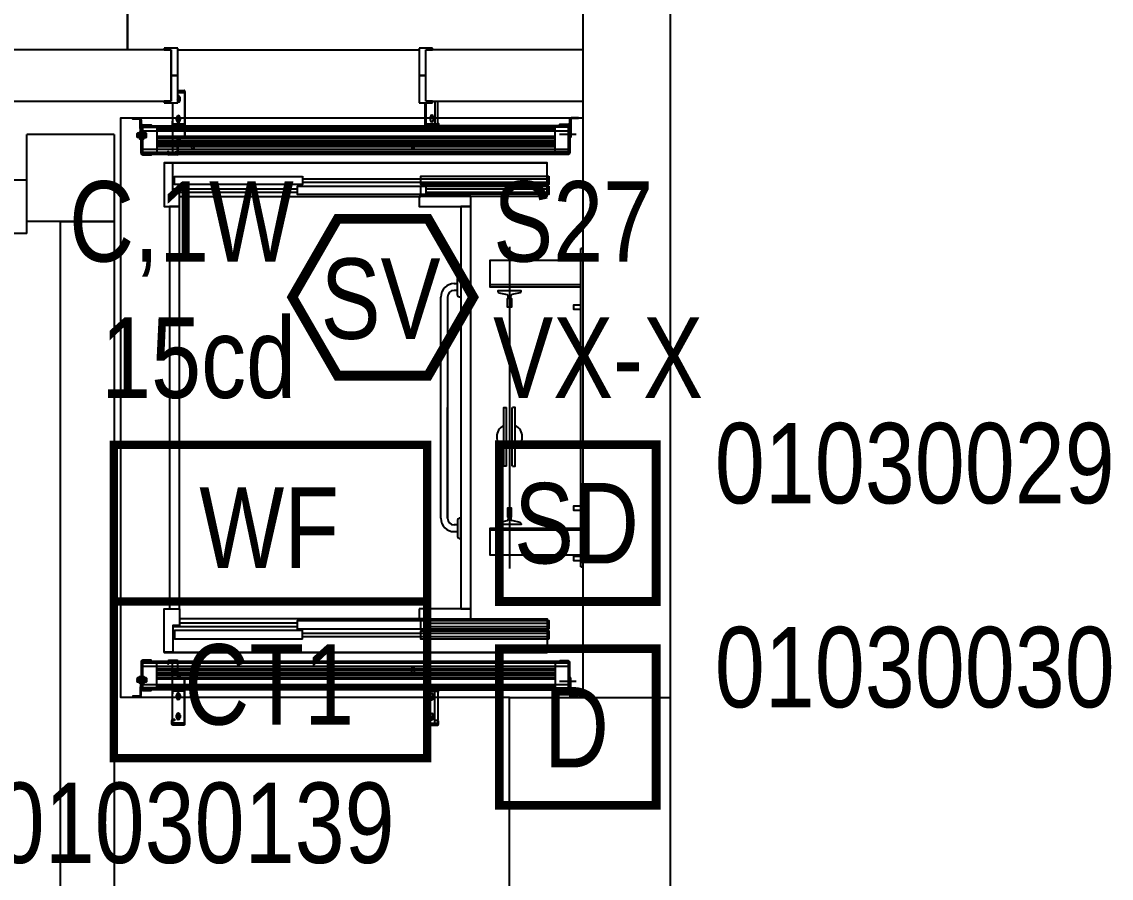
# Model space of a CAD drawing. Header units: inches. Extents: x 3516 to 15434, y -1454 to 5991.
# Drawn here: x 9151.4 to 9313.9, y -158.8 to -31 of the extents above; entities that cross this region are included whole.
import ezdxf
from ezdxf.enums import TextEntityAlignment as Align

# ---------------------------------------------------------------- set-up
doc = ezdxf.new("R2010")
doc.units = ezdxf.units.IN
doc.header["$LTSCALE"] = 0.25
doc.header["$MEASUREMENT"] = 0
for name, color, linetype in [('BACKGROUND', 8, 'Continuous'), ('HEAT DETECTOR', 1, 'Continuous'), ('MONITOR MODULE', 1, 'Continuous'), ('SMOKE DETECTOR', 1, 'Continuous'), ('SPEAKER STROBE', 1, 'Continuous'), ('WATERFLOW SWITCH', 1, 'Continuous')]:
    doc.layers.add(name, color=color, linetype=linetype)
doc.styles.add('Arial', font='arial.ttf', dxfattribs={"width": 0.8})

# ---------------------------------------------------------------- blocks, each defined once
blk = doc.blocks.new('SIGA-HRD')
at = {"layer": 'HEAT DETECTOR', "const_width": 1.3}
blk.add_lwpolyline([(-11.5, -11.68), (-11.5, 11.7), (11.89, 11.7), (11.89, -11.68)], close=True, dxfattribs=at)
at = {"layer": 'HEAT DETECTOR', "style": 'Arial', "width": 0.8}
blk.add_text('D', height=12, dxfattribs=at).set_placement((0, 0), align=Align.MIDDLE)
for tag, p in [('ADDRESS', (20.64, 8.96)), ('ZONE', (20.64, -8.58))]:
    blk.add_attdef(tag, text='', height=12, dxfattribs=at).set_placement(p, align=Align.MIDDLE_LEFT)
blk.add_attdef('SUBSCRIPT', text='', height=12, dxfattribs=at).set_placement((-16.56, -9.02), align=Align.MIDDLE_RIGHT)
blk = doc.blocks.new('WATERFLOW SWITCH')
at = {"layer": 'WATERFLOW SWITCH', "const_width": 1.25}
blk.add_lwpolyline([(-23.19, 12.37), (23.58, 12.37), (23.58, -11.01), (-23.19, -11.01)], close=True, dxfattribs=at)
at = {"layer": 'WATERFLOW SWITCH', "style": 'Arial', "width": 0.8}
blk.add_text('WF', height=12, dxfattribs=at).set_placement((0, 0), align=Align.MIDDLE)
for tag, p in [('ADDRESS', (28.76, 11.59)), ('ZONE', (29.08, -8.75))]:
    blk.add_attdef(tag, text='', height=12, dxfattribs=at).set_placement(p, align=Align.MIDDLE_LEFT)
blk = doc.blocks.new('GC-S7VM')
at = {"layer": 'SPEAKER STROBE', "const_width": 1.46}
blk.add_lwpolyline([(13.83, 0.21), (7.08, 11.9), (-6.42, 11.9), (-13.17, 0.21), (-6.42, -11.49), (7.08, -11.49)], close=True, dxfattribs=at)
at = {"layer": 'SPEAKER STROBE', "style": 'Arial', "width": 0.8}
blk.add_text('SV', height=12, dxfattribs=at).set_placement((0, 0), align=Align.MIDDLE)
for tag, p in [('Speaker_Circuit', (16.8, 11.52)), ('Visual_Circuit', (16.8, -8.82))]:
    blk.add_attdef(tag, text='', height=12, dxfattribs=at).set_placement(p, align=Align.MIDDLE_LEFT)
for tag, p in [('C', (-12.95, 11.52)), ('CANDELA', (-12.62, -8.82)), ('1/2W', (-12.62, -29.16))]:
    blk.add_attdef(tag, text='', height=12, dxfattribs=at).set_placement(p, align=Align.MIDDLE_RIGHT)
blk = doc.blocks.new('SIGA-PD')
at = {"layer": 'SMOKE DETECTOR', "const_width": 1.3}
blk.add_lwpolyline([(-11.5, -11.68), (-11.5, 11.7), (11.89, 11.7), (11.89, -11.68)], close=True, dxfattribs=at)
at = {"layer": 'SMOKE DETECTOR', "style": 'Arial', "width": 0.8}
blk.add_text('SD', height=12, dxfattribs=at).set_placement((0, 0), align=Align.MIDDLE)
for tag, p in [('ADDRESS', (20.64, 8.96)), ('ZONE', (20.64, -8.58))]:
    blk.add_attdef(tag, text='', height=12, dxfattribs=at).set_placement(p, align=Align.MIDDLE_LEFT)
blk.add_attdef('SUBSCRIPT', text='', height=12, dxfattribs=at).set_placement((-16.56, -9.02), align=Align.MIDDLE_RIGHT)
blk = doc.blocks.new('SIGA-CT1')
at = {"layer": 'MONITOR MODULE', "const_width": 1.25}
blk.add_lwpolyline([(-23.19, 12.37), (23.58, 12.37), (23.58, -11.01), (-23.19, -11.01)], close=True, dxfattribs=at)
at = {"layer": 'MONITOR MODULE', "style": 'Arial', "width": 0.8}
blk.add_text('CT1', height=12, dxfattribs=at).set_placement((0, 0), align=Align.MIDDLE)

msp = doc.modelspace()

# ---------------------------------------------------------------- linework, layer by layer
at = {"layer": 'BACKGROUND'}
for p, q in [((9235.17, -131.8), (9235.17, 104.2)), ((9248.17, -584.37), (9248.17, 104.2)), ((9167.17, -35.17), (9167.17, 45.45)), ((9167.17, 45.45), (9167.17, -35.17)), ((9173.67, -35.17), (9075.17, -35.17)), ((9174.67, -34.92), (9172.67, -34.92)), ((9172.67, -34.92), (9172.67, -35.17)), ((9172.67, -35.17), (9173.67, -35.17)), ((9173.67, -42.8), (9173.67, -35.17)), ((9173.67, -35.17), (9173.67, -38.99)), ((9174.67, -38.99), (9174.67, -34.92)), ((9174.67, -35.17), (9210.67, -35.17)), ((9212.67, -34.92), (9210.67, -34.92)), ((9210.67, -34.92), (9210.67, -38.99)), ((9235.17, -35.17), (9211.67, -35.17)), ((9211.67, -42.8), (9211.67, -35.17)), ((9211.67, -35.17), (9212.67, -35.17)), ((9211.67, -38.99), (9211.67, -35.17)), ((9212.67, -35.17), (9212.67, -34.92)), ((9173.67, -38.99), (9174.67, -38.99)), ((9173.67, -38.99), (9173.67, -42.8)), ((9174.67, -38.99), (9173.67, -38.99)), ((9174.67, -43.05), (9174.67, -38.99)), ((9210.67, -38.99), (9211.67, -38.99)), ((9211.67, -38.99), (9210.67, -38.99)), ((9210.67, -38.99), (9210.67, -43.05)), ((9211.67, -42.8), (9211.67, -38.99)), ((9174.67, -41.25), (9175.62, -41.25)), ((9175.62, -41.31), (9174.67, -41.31)), ((9174.67, -41.53), (9175.68, -41.53)), ((9174.97, -42.22), (9174.97, -42.78)), ((9175.74, -41.37), (9175.74, -48.1)), ((9075.17, -42.8), (9173.67, -42.8)), ((9173.67, -42.8), (9172.67, -42.8)), ((9172.67, -42.8), (9172.67, -43.05)), ((9172.67, -43.05), (9174.67, -43.05)), ((9174.67, -42.67), (9174.67, -42.33)), ((9210.67, -43.05), (9212.67, -43.05)), ((9211.59, -46.55), (9211.59, -43.05)), ((9211.67, -42.8), (9235.17, -42.8)), ((9212.67, -42.8), (9211.67, -42.8)), ((9212.67, -43.05), (9212.67, -42.8)), ((9167.97, -45.49), (9167.94, -45.49)), ((9168.21, -45.35), (9168.21, -45.37)), ((9168.25, -45.37), (9168.25, -45.49)), ((9168.44, -45.37), (9168.44, -45.49)), ((9174.54, -45.76), (9174.54, -45.2)), ((9174.58, -45.42), (9174.58, -45.55)), ((9174.68, -45.65), (9174.68, -45.31)), ((9174.97, -45.2), (9174.97, -45.76)), ((9212.37, -45.7), (9212.37, -45.14)), ((9212.8, -45.14), (9212.8, -45.7)), ((9233.18, -46.51), (9233.18, -45.51)), ((9233.4, -45.27), (9233.4, -45.39)), ((9233.96, -45.27), (9233.96, -45.39)), ((9169.21, -46.83), (9169.09, -46.83)), ((9169.21, -45.61), (9169.21, -46.61)), ((9169.22, -50.62), (9169.21, -46.61)), ((9169.33, -46.61), (9169.34, -50.62)), ((9169.46, -46.64), (9232.93, -46.64)), ((9169.87, -46.49), (9169.87, -46.37)), ((9169.87, -46.52), (9169.87, -46.64)), ((9170.3, -46.48), (9170.3, -46.37)), ((9170.3, -46.52), (9170.3, -46.63)), ((9171.57, -47.03), (9230.98, -47.03)), ((9175.63, -46.39), (9173.89, -46.39)), ((9174.26, -46.51), (9174.26, -46.39)), ((9174.48, -46.51), (9174.48, -46.39)), ((9174.54, -46.51), (9174.54, -46.63)), ((9174.98, -46.51), (9174.98, -46.63)), ((9175.04, -46.51), (9175.04, -46.39)), ((9175.26, -46.51), (9175.26, -46.39)), ((9211.71, -46.45), (9211.71, -46.21)), ((9213.46, -46.33), (9211.71, -46.33)), ((9211.71, -46.61), (9213.46, -46.61)), ((9213.46, -46.67), (9211.71, -46.67)), ((9212.09, -46.45), (9212.09, -46.33)), ((9212.31, -46.45), (9212.31, -46.33)), ((9212.37, -46.45), (9212.37, -46.57)), ((9212.8, -46.45), (9212.8, -46.57)), ((9212.87, -46.45), (9212.87, -46.33)), ((9213.08, -46.45), (9213.08, -46.33)), ((9228.17, -46.42), (9228.17, -46.54)), ((9229.42, -46.42), (9229.42, -46.54)), ((9232.09, -46.27), (9232.09, -46.39)), ((9232.09, -46.42), (9232.09, -46.54)), ((9232.53, -46.27), (9232.53, -46.39)), ((9232.53, -46.42), (9232.53, -46.54)), ((9233.07, -50.52), (9233.06, -46.51)), ((9233.18, -46.51), (9233.19, -50.52)), ((9233.18, -46.73), (9233.3, -46.73)), ((9165.17, -47.8), (9152.17, -47.8)), ((9152.17, -60.8), (9152.17, -47.8)), ((9165.17, -47.8), (9165.17, -60.8)), ((9169.03, -47.73), (9168.97, -47.73)), ((9169.03, -48.13), (9168.97, -48.13)), ((9168.98, -48.08), (9169, -48.12)), ((9169.02, -47.78), (9169, -47.75)), ((9169.06, -47.78), (9169.08, -47.75)), ((9169.22, -48.39), (9169.1, -48.39)), ((9169.19, -48.08), (9169.22, -48.12)), ((9169.24, -47.78), (9169.21, -47.75)), ((9169.22, -47.72), (9169.33, -47.72)), ((9169.22, -48.15), (9169.34, -48.15)), ((9169.41, -48.08), (9169.39, -48.12)), ((9169.45, -47.78), (9169.43, -47.75)), ((9169.45, -48.08), (9169.43, -48.12)), ((9169.46, -47.26), (9232.94, -47.26)), ((9169.53, -47.73), (9169.59, -47.73)), ((9169.53, -48.13), (9169.6, -48.13)), ((9171.57, -47.18), (9230.98, -47.18)), ((9171.57, -48.06), (9230.98, -48.06)), ((9171.57, -48.21), (9230.98, -48.21)), ((9171.57, -48.36), (9230.98, -48.36)), ((9171.57, -48.69), (9230.99, -48.69)), ((9174.68, -48.13), (9174.59, -48.13)), ((9174.64, -50.71), (9174.64, -48.28)), ((9174.7, -48.34), (9174.64, -48.34)), ((9174.7, -48.72), (9174.64, -48.72)), ((9174.7, -48.28), (9174.7, -50.71)), ((9174.76, -48.16), (9175.63, -48.16)), ((9175.63, -48.22), (9174.76, -48.22)), ((9231.61, -47.76), (9234.12, -47.76)), ((9233.18, -47.62), (9233.07, -47.62)), ((9233.19, -48.05), (9233.07, -48.05)), ((9233.19, -48.29), (9233.31, -48.29)), ((9169.22, -49.08), (9169.34, -49.08)), ((9169.22, -49.51), (9169.34, -49.51)), ((9169.47, -50), (9232.94, -50)), ((9171.57, -48.83), (9230.99, -48.83)), ((9171.57, -48.98), (9230.99, -48.98)), ((9171.57, -49.31), (9230.99, -49.31)), ((9171.57, -49.46), (9230.99, -49.46)), ((9171.57, -49.61), (9230.99, -49.61)), ((9174.05, -49.15), (9174.05, -49.15)), ((9174.48, -49.15), (9174.48, -49.15)), ((9176.72, -49.71), (9176.72, -49.15)), ((9177.16, -49.15), (9177.16, -49.71)), ((9209.57, -49.65), (9209.57, -49.09)), ((9210.01, -49.09), (9210.01, -49.65)), ((9233.19, -48.98), (9233.07, -48.98)), ((9233.19, -49.41), (9233.07, -49.41)), ((9232.94, -50.52), (9169.47, -50.52)), ((9171.57, -50.49), (9230.99, -50.49)), ((9173.33, -50.77), (9174.58, -50.77)), ((9174.58, -50.83), (9173.33, -50.83)), ((9177.15, -50.73), (9177.15, -50.61)), ((9177.35, -50.73), (9177.35, -50.61)), ((9209.38, -50.68), (9209.38, -50.56)), ((9209.58, -50.68), (9209.58, -50.56)), ((9210, -50.68), (9210, -50.56)), ((9210.21, -50.68), (9210.21, -50.56)), ((9232.94, -50.4), (9232.94, -50.64)), ((9075.17, -54.55), (9152.17, -54.55)), ((9152.17, -62.55), (9152.17, -54.55)), ((9173.92, -54.42), (9174.17, -54.42)), ((9173.92, -54.92), (9174.17, -54.92)), ((9193.3, -54.41), (9229.8, -54.41)), ((9193.3, -54.91), (9229.8, -54.91)), ((9173.92, -55.92), (9192.55, -55.92)), ((9174.92, -56.42), (9192.55, -56.42)), ((9211.67, -55.89), (9229.8, -55.89)), ((9211.67, -56.39), (9229.8, -56.39)), ((9210.92, -57.02), (9211.92, -57.02)), ((9165.17, -60.8), (9152.17, -60.8)), ((9157.17, -173.55), (9157.17, -60.8)), ((9157.17, -60.8), (9165.17, -60.8)), ((9165.17, -60.8), (9165.17, -173.55)), ((9152.17, -62.55), (9109.17, -62.55)), ((9224.17, -64.55), (9224.17, -112.55)), ((9235.17, -64.8), (9234.79, -64.8)), ((9234.79, -64.8), (9235.17, -64.8)), ((9234.79, -112.3), (9234.79, -64.8)), ((9216.42, -71.8), (9216.42, -69.3)), ((9215.92, -70.05), (9216.42, -70.05)), ((9216.42, -71.05), (9215.92, -71.05)), ((9234.79, -70.25), (9221.29, -70.25)), ((9222.57, -71.4), (9223.83, -71.69)), ((9225.76, -71.4), (9224.51, -71.69)), ((9213.92, -105.05), (9213.92, -72.05)), ((9223.98, -72.16), (9223.98, -71.88)), ((9224.36, -72.16), (9224.36, -71.88)), ((9223.31, -97.3), (9223.31, -96.8)), ((9225.03, -97.3), (9225.03, -96.8)), ((9216.42, -105.3), (9216.42, -107.8)), ((9222.57, -105.7), (9223.83, -105.41)), ((9223.98, -104.94), (9223.98, -105.22)), ((9224.36, -104.94), (9224.36, -105.22)), ((9225.76, -105.7), (9224.51, -105.41)), ((9216.42, -106.05), (9215.92, -106.05)), ((9215.92, -107.05), (9216.42, -107.05)), ((9234.79, -106.85), (9221.29, -106.85)), ((9234.79, -112.3), (9235.17, -112.3)), ((9235.17, -112.3), (9234.79, -112.3)), ((9210.92, -120.08), (9174.92, -120.08)), ((9173.92, -121.18), (9192.55, -121.18)), ((9174.92, -120.68), (9192.55, -120.68)), ((9211.67, -120.71), (9229.8, -120.71)), ((9211.67, -121.21), (9229.8, -121.21)), ((9173.92, -122.18), (9174.17, -122.18)), ((9173.92, -122.68), (9174.17, -122.68)), ((9193.3, -122.19), (9229.8, -122.19)), ((9193.3, -122.69), (9229.8, -122.69)), ((9169.22, -126.48), (9169.21, -130.49)), ((9169.33, -130.49), (9169.34, -126.48)), ((9169.47, -126.36), (9169.47, -126.6)), ((9232.94, -126.58), (9169.47, -126.58)), ((9171.57, -126.6), (9230.99, -126.6)), ((9174.58, -126.27), (9173.33, -126.27)), ((9173.33, -126.33), (9174.58, -126.33)), ((9174.64, -126.39), (9174.64, -128.82)), ((9174.7, -128.82), (9174.7, -126.39)), ((9177.15, -126.37), (9177.15, -126.49)), ((9177.35, -126.37), (9177.35, -126.49)), ((9209.38, -126.42), (9209.38, -126.54)), ((9209.58, -126.42), (9209.58, -126.54)), ((9210, -126.42), (9210, -126.54)), ((9210.21, -126.42), (9210.21, -126.54)), ((9232.94, -126.69), (9232.94, -126.46)), ((9233.07, -126.58), (9233.06, -130.59)), ((9233.18, -130.59), (9233.19, -126.58)), ((9169.22, -127.59), (9169.34, -127.59)), ((9169.22, -128.02), (9169.34, -128.02)), ((9169.47, -127.1), (9232.94, -127.1)), ((9171.57, -127.49), (9230.99, -127.49)), ((9171.57, -127.64), (9230.99, -127.64)), ((9171.57, -127.79), (9230.99, -127.79)), ((9171.57, -128.12), (9230.99, -128.12)), ((9171.57, -128.26), (9230.99, -128.26)), ((9174.05, -127.95), (9174.05, -127.95)), ((9174.48, -127.95), (9174.48, -127.95)), ((9174.7, -128.38), (9174.64, -128.38)), ((9176.72, -127.39), (9176.72, -127.95)), ((9177.16, -127.95), (9177.16, -127.39)), ((9209.57, -127.45), (9209.57, -128.01)), ((9210.01, -128.01), (9210.01, -127.45)), ((9233.19, -127.69), (9233.07, -127.69)), ((9233.19, -128.12), (9233.07, -128.12)), ((9169.03, -128.96), (9168.97, -128.96)), ((9169.03, -129.37), (9168.97, -129.37)), ((9168.98, -129.02), (9169, -128.98)), ((9169.02, -129.32), (9169, -129.35)), ((9169.06, -129.32), (9169.08, -129.35)), ((9169.22, -128.71), (9169.1, -128.71)), ((9169.19, -129.02), (9169.22, -128.98)), ((9169.24, -129.32), (9169.21, -129.35)), ((9169.22, -128.95), (9169.34, -128.95)), ((9169.22, -129.38), (9169.33, -129.38)), ((9169.41, -129.02), (9169.39, -128.98)), ((9169.45, -129.02), (9169.43, -128.98)), ((9169.45, -129.32), (9169.43, -129.35)), ((9169.46, -129.84), (9232.94, -129.84)), ((9169.53, -128.97), (9169.6, -128.97)), ((9169.53, -129.37), (9169.59, -129.37)), ((9169.68, -129.01), (9169.68, -129.01)), ((9171.57, -128.41), (9230.99, -128.41)), ((9171.57, -128.74), (9230.98, -128.74)), ((9171.57, -128.89), (9230.98, -128.89)), ((9171.57, -129.03), (9230.98, -129.03)), ((9171.57, -129.92), (9230.98, -129.92)), ((9174.68, -128.97), (9174.59, -128.97)), ((9174.7, -128.76), (9174.64, -128.76)), ((9175.63, -128.88), (9174.76, -128.88)), ((9174.76, -128.94), (9175.63, -128.94)), ((9175.74, -135.72), (9175.74, -129)), ((9231.61, -129.34), (9234.12, -129.34)), ((9233.19, -129.05), (9233.07, -129.05)), ((9233.18, -129.48), (9233.07, -129.48)), ((9233.19, -128.81), (9233.31, -128.81)), ((9167.97, -131.61), (9167.94, -131.61)), ((9168.25, -131.73), (9168.25, -131.61)), ((9168.44, -131.73), (9168.44, -131.61)), ((9169.21, -130.27), (9169.09, -130.27)), ((9169.21, -131.49), (9169.21, -130.49)), ((9169.46, -130.46), (9232.93, -130.46)), ((9169.87, -130.58), (9169.87, -130.46)), ((9169.87, -130.61), (9169.87, -130.73)), ((9170.3, -130.58), (9170.3, -130.46)), ((9170.3, -130.61), (9170.3, -130.73)), ((9171.57, -130.07), (9230.98, -130.07)), ((9175.63, -130.71), (9173.89, -130.71)), ((9174.26, -130.59), (9174.26, -130.71)), ((9174.48, -130.59), (9174.48, -130.71)), ((9174.54, -130.59), (9174.54, -130.47)), ((9174.54, -131.34), (9174.54, -131.9)), ((9174.58, -131.68), (9174.58, -131.55)), ((9174.68, -131.45), (9174.68, -131.78)), ((9174.97, -131.9), (9174.97, -131.34)), ((9174.98, -130.59), (9174.98, -130.47)), ((9175.04, -130.59), (9175.04, -130.71)), ((9175.26, -130.59), (9175.26, -130.71)), ((9211.59, -130.55), (9211.59, -135.78)), ((9213.46, -130.43), (9211.71, -130.43)), ((9211.71, -130.49), (9213.46, -130.49)), ((9211.71, -130.65), (9211.71, -130.89)), ((9213.46, -130.77), (9211.71, -130.77)), ((9212.09, -130.65), (9212.09, -130.77)), ((9212.31, -130.65), (9212.31, -130.77)), ((9212.37, -130.65), (9212.37, -130.53)), ((9212.37, -131.4), (9212.37, -131.96)), ((9212.8, -130.65), (9212.8, -130.53)), ((9212.8, -131.96), (9212.8, -131.4)), ((9212.87, -130.65), (9212.87, -130.77)), ((9213.08, -130.65), (9213.08, -130.77)), ((9228.17, -130.67), (9228.17, -130.56)), ((9229.42, -130.68), (9229.42, -130.56)), ((9232.09, -130.68), (9232.09, -130.56)), ((9232.09, -130.83), (9232.09, -130.71)), ((9232.53, -130.68), (9232.53, -130.56)), ((9232.53, -130.83), (9232.53, -130.71)), ((9233.18, -130.37), (9233.3, -130.37)), ((9233.18, -130.59), (9233.18, -131.59)), ((9168.21, -131.75), (9168.21, -131.73)), ((9224.17, -173.55), (9224.17, -131.8)), ((9224.17, -131.8), (9248.17, -131.8)), ((9233.4, -131.8), (9233.4, -131.71)), ((9234.42, -131.71), (9233.42, -131.71)), ((9233.93, -131.71), (9233.93, -131.8)), ((9233.93, -131.8), (9233.93, -131.71)), ((9174.53, -134.32), (9174.53, -134.88)), ((9174.58, -134.67), (9174.58, -134.53)), ((9174.67, -134.43), (9174.67, -134.77)), ((9174.97, -134.88), (9174.97, -134.32)), ((9212.36, -134.38), (9212.36, -134.94)), ((9212.8, -134.94), (9212.8, -134.38)), ((9173.75, -135.22), (9173.75, -135.72)), ((9173.82, -135.72), (9173.82, -135.22)), ((9175.62, -135.79), (9173.88, -135.79)), ((9173.88, -135.85), (9175.62, -135.85)), ((9211.7, -135.91), (9213.45, -135.91)), ((9213.45, -135.85), (9211.7, -135.85)), ((9213.45, -135.22), (9213.45, -135.63)), ((9213.51, -135.29), (9213.51, -135.78)), ((9213.57, -135.78), (9213.57, -135.29))]:
    msp.add_line(p, q, dxfattribs=at)
at = {"layer": 'BACKGROUND', "flags": 128}
for points in [[(9174.75, -42.82), (9174.89, -42.74), (9175.03, -42.66), (9175.03, -42.5), (9175.03, -42.33), (9174.89, -42.25), (9174.75, -42.17)], [(9175.53, -41.34), (9175.67, -41.34), (9175.68, -41.34), (9175.68, -41.37), (9175.68, -48.1), (9175.69, -48.13), (9175.69, -48.13), (9175.54, -48.13)], [(9232.93, -46.66), (9175.95, -46.66), (9173.89, -46.75), (9169.46, -46.75), (9169.46, -46.52), (9173.89, -46.52), (9175.63, -46.51), (9175.95, -46.51), (9211.39, -46.51), (9211.71, -46.45), (9213.02, -46.45), (9213.46, -46.45), (9213.46, -46.21), (9213.46, -42.8)], [(9173.88, -43.05), (9173.88, -45.83), (9173.89, -50.74), (9174.64, -50.74), (9174.64, -48.13), (9175.54, -48.13)], [(9211.66, -46.58), (9211.65, -46.58), (9211.65, -46.55), (9211.65, -43.05)], [(9213.01, -42.8), (9213.01, -46.57), (9211.8, -46.57), (9211.66, -46.58)], [(9211.71, -43.05), (9211.71, -46.21), (9213.02, -46.21), (9213.46, -46.21)], [(9224.17, -131.8), (9166.17, -131.8), (9166.17, -45.3), (9235.17, -45.3)], [(9168.97, -45.49), (9167.97, -45.49), (9167.97, -45.37), (9168.97, -45.37)], [(9168.22, -45.49), (9168.22, -45.37), (9168.22, -45.49)], [(9168.47, -45.49), (9168.46, -45.37), (9168.46, -45.49)], [(9174.48, -45.48), (9174.48, -45.65), (9174.62, -45.73), (9174.76, -45.81), (9174.9, -45.73), (9175.04, -45.64), (9175.04, -45.48), (9175.04, -45.32), (9174.9, -45.24), (9174.76, -45.16), (9174.62, -45.24), (9174.48, -45.32), (9174.48, -45.48)], [(9233.3, -45.51), (9233.31, -48.19), (9233.19, -48.19)], [(9233.42, -45.27), (9234.42, -45.27), (9234.42, -45.39), (9233.42, -45.39)], [(9233.93, -45.39), (9233.93, -45.27), (9233.93, -45.39)], [(9234.17, -45.39), (9234.17, -45.27), (9234.17, -45.39)], [(9169.22, -48.29), (9169.1, -48.29), (9169.09, -45.61)], [(9169.09, -46.62), (9169.21, -46.61), (9169.09, -46.61)], [(9169.45, -46.37), (9170.71, -46.37), (9170.71, -46.48), (9169.45, -46.48)], [(9169.47, -50.74), (9169.47, -50.5), (9169.46, -48.1), (9169.46, -47.77), (9169.46, -46.76)], [(9213.46, -46.45), (9213.52, -46.45), (9213.58, -46.45), (9232.93, -46.45), (9232.93, -46.66), (9232.94, -50.4), (9174.7, -50.4), (9173.89, -50.5), (9173.27, -50.5), (9173.21, -50.5), (9169.47, -50.5)], [(9175.63, -46.51), (9175.63, -46.27), (9173.89, -46.27), (9173.89, -45.83)], [(9173.89, -46.51), (9173.89, -46.51), (9173.89, -46.27)], [(9212.76, -46.57), (9212.71, -46.57), (9212.66, -46.57), (9211.59, -46.57), (9211.48, -46.58), (9211.39, -46.58)], [(9213.52, -46.54), (9213.52, -46.17), (9213.58, -46.17), (9213.58, -46.54)], [(9232.94, -46.39), (9231.69, -46.39), (9231.69, -46.27), (9232.94, -46.27)], [(9233.3, -46.51), (9233.18, -46.51), (9233.3, -46.51)], [(9168.91, -47.77), (9168.91, -47.61), (9168.66, -47.61)], [(9168.91, -48.09), (9168.91, -47.77), (9168.66, -47.77)], [(9168.67, -48.09), (9168.91, -48.09), (9168.91, -48.26), (9168.67, -48.26)], [(9168.91, -48.12), (9168.93, -48.08), (9168.93, -47.93), (9168.93, -47.78), (9168.91, -47.75)], [(9168.93, -48.08), (9168.95, -48.12), (9168.95, -47.93), (9168.95, -47.75), (9168.93, -47.78)], [(9168.95, -47.75), (9168.98, -47.78), (9168.98, -47.93), (9168.98, -48.08), (9168.97, -48.43), (9169.04, -48.43), (9169.04, -48.11), (9169.03, -47.76), (9169.03, -47.43), (9168.97, -47.43), (9168.97, -47.78), (9168.97, -48.09), (9168.95, -48.12)], [(9169.02, -48.08), (9169.04, -48.12), (9169.04, -47.93), (9169.04, -47.75), (9169.02, -47.78), (9169.02, -47.93), (9169.02, -48.08), (9169, -48.12), (9169, -47.93), (9169, -47.75), (9168.98, -47.78)], [(9169.04, -48.12), (9169.06, -48.08), (9169.06, -47.93), (9169.06, -47.78), (9169.04, -47.75)], [(9169.06, -48.08), (9169.08, -48.12), (9169.08, -47.93), (9169.08, -47.75), (9169.1, -47.77), (9169.11, -47.78), (9169.11, -47.93), (9169.11, -48.08), (9169.1, -48.1), (9169.08, -48.12)], [(9169.1, -48.04), (9169.22, -48.04), (9169.1, -48.04)], [(9169.11, -48.08), (9169.13, -48.12), (9169.13, -47.93), (9169.13, -47.75), (9169.11, -47.78)], [(9169.13, -48.12), (9169.15, -48.08), (9169.15, -47.93), (9169.15, -47.78), (9169.13, -47.75)], [(9169.15, -48.08), (9169.17, -48.12), (9169.17, -47.93), (9169.17, -47.75), (9169.15, -47.78)], [(9169.17, -48.12), (9169.19, -48.08), (9169.19, -47.93), (9169.19, -47.78), (9169.17, -47.75)], [(9169.26, -48.12), (9169.28, -48.08), (9169.28, -47.93), (9169.28, -47.78), (9169.26, -47.75), (9169.24, -47.78), (9169.24, -47.93), (9169.24, -48.08), (9169.22, -48.12), (9169.22, -47.93), (9169.21, -47.75), (9169.19, -47.78)], [(9169.24, -48.08), (9169.26, -48.12), (9169.26, -47.93), (9169.26, -47.75)], [(9169.28, -48.08), (9169.3, -48.12), (9169.3, -47.93), (9169.3, -47.75), (9169.28, -47.78)], [(9169.3, -48.12), (9169.32, -48.08), (9169.32, -47.93), (9169.32, -47.78), (9169.3, -47.75)], [(9169.35, -47.75), (9169.37, -47.78), (9169.37, -47.93), (9169.37, -48.08), (9169.35, -48.12), (9169.35, -47.93), (9169.35, -47.75), (9169.33, -47.76), (9169.32, -47.78)], [(9169.32, -48.08), (9169.34, -48.1), (9169.35, -48.12)], [(9169.37, -48.08), (9169.39, -48.12), (9169.39, -47.93), (9169.39, -47.75), (9169.37, -47.78)], [(9169.39, -47.75), (9169.41, -47.78), (9169.41, -47.93), (9169.41, -48.08), (9169.43, -48.12), (9169.43, -47.93), (9169.43, -47.75), (9169.41, -47.78)], [(9169.48, -47.75), (9169.45, -47.78), (9169.45, -47.93), (9169.45, -48.08), (9169.48, -48.12), (9169.5, -48.08), (9169.52, -48.12), (9169.54, -48.08), (9169.56, -48.12)], [(9169.48, -48.12), (9169.48, -47.93), (9169.48, -47.75), (9169.5, -47.78)], [(9169.5, -48.08), (9169.5, -47.93), (9169.5, -47.78), (9169.52, -47.75), (9169.54, -47.78), (9169.54, -47.93), (9169.54, -48.08)], [(9169.52, -48.12), (9169.52, -47.93), (9169.52, -47.75)], [(9169.54, -47.78), (9169.56, -47.75), (9169.58, -47.78), (9169.61, -47.74), (9169.61, -47.93), (9169.61, -48.12)], [(9169.58, -47.78), (9169.58, -47.93), (9169.59, -48.08), (9169.56, -48.12), (9169.56, -47.93), (9169.56, -47.75)], [(9169.59, -48.08), (9169.61, -48.12), (9169.63, -48.08), (9169.65, -48.12), (9169.67, -48.08), (9169.69, -48.12)], [(9169.63, -48.08), (9169.63, -47.93), (9169.63, -47.78), (9169.61, -47.74)], [(9169.63, -47.78), (9169.65, -47.74), (9169.67, -47.78)], [(9169.68, -48.09), (9169.66, -48.17), (9169.66, -48.21), (9169.68, -48.25), (9169.66, -48.17), (9169.66, -48.11), (9169.65, -47.93), (9169.66, -48.12), (9169.99, -48.12)], [(9169.98, -48.09), (9169.98, -47.93), (9169.98, -47.77), (9169.98, -47.69), (9169.98, -47.61), (9169.68, -47.61), (9169.66, -47.69), (9169.66, -47.65), (9169.68, -47.61)], [(9169.68, -48.25), (9169.98, -48.25), (9169.98, -48.17), (9169.98, -48.09), (9169.89, -48.09), (9169.85, -48.09), (9169.84, -48.09), (9169.81, -48.09), (9169.8, -48.09), (9169.77, -48.09), (9169.75, -48.09), (9169.72, -48.09), (9169.71, -48.09), (9169.68, -48.09), (9169.68, -48.09), (9169.68, -48.09), (9169.66, -47.93), (9169.66, -47.74), (9169.99, -47.74)], [(9169.67, -48.08), (9169.67, -47.93), (9169.67, -47.78), (9169.69, -47.74)], [(9169.98, -47.77), (9169.89, -47.77), (9169.85, -47.77), (9169.84, -47.77), (9169.81, -47.77), (9169.8, -47.77), (9169.77, -47.77), (9169.75, -47.77), (9169.72, -47.77), (9169.71, -47.77), (9169.68, -47.77), (9169.68, -47.77)], [(9169.72, -47.78), (9169.69, -47.74), (9169.69, -47.93), (9169.69, -48.12), (9169.72, -48.08), (9169.74, -48.12)], [(9169.72, -48.08), (9169.72, -47.93), (9169.72, -47.78), (9169.74, -47.74), (9169.76, -47.78)], [(9169.78, -48.12), (9169.76, -48.08), (9169.74, -48.12), (9169.74, -47.93), (9169.74, -47.74)], [(9169.8, -47.78), (9169.82, -47.74), (9169.82, -47.93), (9169.83, -48.12), (9169.8, -48.08), (9169.78, -48.12), (9169.78, -47.93), (9169.78, -47.74), (9169.76, -47.78), (9169.76, -47.93), (9169.76, -48.08)], [(9169.8, -48.08), (9169.8, -47.93), (9169.8, -47.78), (9169.78, -47.74)], [(9169.85, -48.08), (9169.85, -47.93), (9169.85, -47.78), (9169.82, -47.74)], [(9169.87, -47.74), (9169.91, -47.78), (9169.91, -47.93), (9169.91, -48.08), (9169.87, -48.12), (9169.85, -48.08), (9169.83, -48.12)], [(9169.87, -48.12), (9169.87, -47.93), (9169.87, -47.74), (9169.85, -47.78)], [(9169.98, -48.21), (9169.99, -48.21), (9169.99, -47.69), (9169.99, -47.65), (9169.98, -47.65)], [(9174.63, -48.68), (9174.63, -48.53), (9174.62, -48.38)], [(9175.96, -48.13), (9175.94, -48.13), (9175.91, -48.13), (9175.86, -48.13), (9175.75, -48.13), (9174.68, -48.13)], [(9174.97, -48.78), (9174.72, -48.78), (9174.72, -48.53), (9174.72, -48.28), (9174.97, -48.28)], [(9233.31, -47.94), (9233.19, -47.94), (9233.31, -47.94)], [(9173.21, -50.71), (9173.21, -50.33), (9173.27, -50.33), (9173.27, -50.71)], [(9174.3, -49.21), (9174.06, -49.21), (9173.89, -49.21), (9173.74, -49.21)], [(9173.74, -49.34), (9173.89, -49.34), (9174.05, -49.34), (9174.3, -49.34)], [(9169.46, -50.74), (9170.71, -50.74), (9170.71, -50.86), (9169.46, -50.86)], [(9169.87, -50.62), (9169.87, -50.74), (9169.87, -50.86)], [(9170.31, -50.62), (9170.31, -50.74), (9170.31, -50.86)], [(9170.71, -50.74), (9173.21, -50.74), (9173.28, -50.74), (9173.89, -50.74), (9174.7, -50.74), (9231.7, -50.74), (9232.95, -50.64)], [(9174.92, -57.05), (9210.92, -57.05), (9229.8, -57), (9229.8, -52), (9172.67, -52), (9229.79, -52)], [(9232.95, -50.76), (9231.7, -50.76), (9231.7, -50.65)], [(9232.1, -50.52), (9232.1, -50.64), (9232.1, -50.76)], [(9232.54, -50.52), (9232.54, -50.64), (9232.54, -50.76)], [(9172.67, -52.05), (9172.67, -52.55), (9172.67, -58.05), (9172.67, -58.55), (9174.92, -58.55), (9174.92, -56.05), (9173.92, -56.05), (9173.92, -52.05), (9172.67, -52.05)], [(9193.29, -54.03), (9193.29, -55.28), (9174.17, -55.28), (9174.17, -54.05), (9193.29, -54.05)], [(9230.04, -54), (9230.04, -55.25), (9210.92, -55.25), (9210.92, -54.02), (9230.04, -54.02)], [(9211.67, -55.52), (9211.67, -56.77), (9192.55, -56.77), (9192.55, -55.53), (9211.67, -55.53)], [(9230.05, -55.5), (9230.05, -56.75), (9210.92, -56.75), (9210.92, -55.52), (9230.05, -55.52)], [(9234.79, -70.55), (9221.29, -70.55), (9221.29, -66.55), (9234.79, -66.55)], [(9234.79, -66.35), (9233.7, -66.35), (9233.7, -65.75), (9234.79, -65.75)], [(9216.67, -69.05), (9216.92, -69.05), (9216.92, -72.05), (9216.67, -72.05)], [(9225.92, -71.2), (9225.92, -71.11), (9222.42, -71.11), (9222.42, -71.2)], [(9214.92, -72.05), (9214.92, -105.05), (9214.92, -88.55)], [(9224.46, -72.26), (9224.48, -72.26), (9224.48, -73.55), (9223.86, -73.55), (9223.86, -72.26), (9223.88, -72.26)], [(9234.79, -73.25), (9233.7, -73.25), (9233.7, -73.85), (9234.79, -73.85)], [(9223.74, -97.3), (9223.31, -97.3), (9223.31, -92.93), (9223.31, -88.55), (9223.74, -88.55)], [(9223.74, -97.3), (9223.74, -92.93), (9223.74, -88.55)], [(9224.59, -97.3), (9224.59, -92.93), (9224.59, -88.55)], [(9224.6, -97.3), (9225.03, -97.3), (9225.03, -92.93), (9225.03, -88.55), (9224.6, -88.55)], [(9224.46, -104.84), (9224.48, -104.84), (9224.48, -103.55), (9223.86, -103.55), (9223.86, -104.84), (9223.88, -104.84)], [(9234.79, -103.25), (9233.7, -103.25), (9233.7, -103.85), (9234.79, -103.85)], [(9216.67, -108.05), (9216.92, -108.05), (9216.92, -105.05), (9216.67, -105.05)], [(9234.79, -110.55), (9221.29, -110.55), (9221.29, -106.55), (9234.79, -106.55)], [(9225.92, -105.9), (9225.92, -105.99), (9222.42, -105.99), (9222.42, -105.9)], [(9234.79, -110.75), (9233.7, -110.75), (9233.7, -111.35), (9234.79, -111.35)], [(9172.67, -125.05), (9172.67, -124.55), (9172.67, -119.05), (9172.67, -118.55), (9174.92, -118.55), (9174.92, -121.05), (9173.92, -121.05), (9173.92, -125.05), (9172.67, -125.05)], [(9211.92, -120.08), (9210.92, -120.08), (9229.8, -120.08), (9229.8, -125.09), (9172.67, -125.09), (9229.79, -125.09)], [(9193.29, -123.07), (9193.29, -121.82), (9174.17, -121.82), (9174.17, -123.05), (9193.29, -123.05)], [(9211.67, -121.58), (9192.55, -121.58), (9192.55, -120.32), (9211.67, -120.32), (9211.67, -121.58)], [(9230.05, -121.6), (9210.92, -121.6), (9210.92, -120.33), (9230.05, -120.33), (9230.05, -121.6)], [(9230.04, -123.1), (9210.92, -123.1), (9210.92, -121.83), (9230.05, -121.83), (9230.05, -123.1)], [(9169.46, -126.36), (9170.71, -126.36), (9170.71, -126.24), (9169.46, -126.24)], [(9169.46, -130.34), (9169.46, -129.33), (9169.46, -129), (9169.47, -126.6), (9173.21, -126.6), (9173.27, -126.6), (9173.89, -126.6), (9174.7, -126.6), (9232.94, -126.6), (9232.93, -130.44), (9232.93, -130.68), (9213.58, -130.68), (9213.52, -130.65), (9213.46, -130.65)], [(9169.87, -126.48), (9169.87, -126.36), (9169.87, -126.24)], [(9170.31, -126.48), (9170.31, -126.36), (9170.31, -126.24)], [(9170.71, -126.36), (9173.21, -126.36), (9173.28, -126.36), (9173.89, -126.36), (9174.64, -126.36), (9174.64, -128.97), (9175.54, -128.97)], [(9173.21, -126.39), (9173.21, -126.77), (9173.27, -126.77), (9173.27, -126.39)], [(9173.88, -135.1), (9173.88, -135.16), (9174.25, -135.16), (9174.25, -135.1), (9173.88, -135.1), (9173.88, -131.27), (9173.89, -126.36), (9174.7, -126.36), (9231.7, -126.36), (9232.95, -126.46)], [(9232.95, -126.34), (9231.7, -126.34), (9231.7, -126.45)], [(9232.1, -126.57), (9232.1, -126.45), (9232.1, -126.34)], [(9232.54, -126.57), (9232.54, -126.46), (9232.54, -126.34)], [(9173.74, -127.76), (9173.89, -127.76), (9174.05, -127.76), (9174.3, -127.76)], [(9174.3, -127.89), (9174.06, -127.89), (9173.89, -127.89), (9173.74, -127.89)], [(9174.97, -128.32), (9174.72, -128.32), (9174.72, -128.57), (9174.72, -128.82), (9174.97, -128.82), (9175, -128.81), (9175, -128.57), (9175, -128.33), (9174.97, -128.32), (9174.97, -128.57), (9174.97, -128.82)], [(9168.91, -129), (9168.91, -129.33), (9168.66, -129.33)], [(9168.91, -129.33), (9168.91, -129.49), (9168.66, -129.49)], [(9168.67, -129), (9168.91, -129), (9168.91, -128.84), (9168.67, -128.84)], [(9168.91, -128.98), (9168.93, -129.02), (9168.93, -129.17), (9168.93, -129.32), (9168.91, -129.35)], [(9168.93, -129.02), (9168.95, -128.98), (9168.95, -129.17), (9168.95, -129.35), (9168.93, -129.32)], [(9168.95, -129.35), (9168.98, -129.32), (9168.98, -129.17), (9168.98, -129.02), (9168.97, -128.67), (9169.04, -128.67), (9169.04, -128.99), (9169.03, -129.34), (9169.03, -129.66), (9168.97, -129.66), (9168.97, -129.32), (9168.97, -129.01), (9168.95, -128.98)], [(9169.02, -129.02), (9169.04, -128.98), (9169.04, -129.17), (9169.04, -129.35), (9169.02, -129.32), (9169.02, -129.17), (9169.02, -129.02), (9169, -128.98), (9169, -129.17), (9169, -129.35), (9168.98, -129.32)], [(9169.04, -128.98), (9169.06, -129.02), (9169.06, -129.17), (9169.06, -129.32), (9169.04, -129.35)], [(9169.06, -129.02), (9169.08, -128.98), (9169.08, -129.17), (9169.08, -129.35), (9169.1, -129.33), (9169.11, -129.32), (9169.11, -129.17), (9169.11, -129.02), (9169.1, -129), (9169.08, -128.98)], [(9169.22, -128.81), (9169.1, -128.81), (9169.09, -131.49)], [(9169.1, -129.06), (9169.22, -129.06), (9169.1, -129.06)], [(9169.11, -129.02), (9169.13, -128.98), (9169.15, -129.02), (9169.15, -129.17), (9169.15, -129.32), (9169.13, -129.35)], [(9169.13, -128.98), (9169.13, -129.17), (9169.13, -129.35), (9169.11, -129.32)], [(9169.15, -129.02), (9169.17, -128.98), (9169.17, -129.17), (9169.17, -129.35), (9169.15, -129.32)], [(9169.17, -128.98), (9169.19, -129.02), (9169.19, -129.17), (9169.19, -129.32), (9169.17, -129.35)], [(9169.26, -128.98), (9169.28, -129.02), (9169.28, -129.17), (9169.28, -129.32), (9169.26, -129.35), (9169.24, -129.32), (9169.24, -129.17), (9169.24, -129.02), (9169.22, -128.98), (9169.22, -129.17), (9169.21, -129.35), (9169.19, -129.32)], [(9169.24, -129.02), (9169.26, -128.98), (9169.26, -129.17), (9169.26, -129.35)], [(9169.28, -129.02), (9169.3, -128.98), (9169.3, -129.17), (9169.3, -129.35), (9169.28, -129.32)], [(9169.3, -128.98), (9169.32, -129.02), (9169.32, -129.17), (9169.32, -129.32), (9169.3, -129.35)], [(9169.35, -129.35), (9169.37, -129.32), (9169.37, -129.17), (9169.37, -129.02), (9169.35, -128.98), (9169.35, -129.17), (9169.35, -129.35), (9169.33, -129.34), (9169.32, -129.32)], [(9169.32, -129.02), (9169.34, -129), (9169.35, -128.98)], [(9169.37, -129.02), (9169.39, -128.98), (9169.39, -129.17), (9169.39, -129.35), (9169.37, -129.32)], [(9169.39, -129.35), (9169.41, -129.32), (9169.41, -129.17), (9169.41, -129.02), (9169.43, -128.98), (9169.43, -129.17), (9169.43, -129.35), (9169.41, -129.32)], [(9169.48, -129.35), (9169.45, -129.32), (9169.45, -129.17), (9169.45, -129.02), (9169.48, -128.98), (9169.5, -129.02), (9169.52, -128.98), (9169.54, -129.02), (9169.56, -128.98)], [(9169.48, -128.98), (9169.48, -129.17), (9169.48, -129.35), (9169.5, -129.32)], [(9169.5, -129.02), (9169.5, -129.17), (9169.5, -129.32), (9169.52, -129.35), (9169.54, -129.32), (9169.54, -129.17), (9169.54, -129.02)], [(9169.52, -128.98), (9169.52, -129.17), (9169.52, -129.35)], [(9169.54, -129.32), (9169.56, -129.35), (9169.58, -129.32), (9169.61, -129.35), (9169.61, -129.17), (9169.61, -128.98)], [(9169.58, -129.32), (9169.58, -129.17), (9169.59, -129.02), (9169.56, -128.98), (9169.56, -129.17), (9169.56, -129.35)], [(9169.59, -129.02), (9169.61, -128.98), (9169.63, -129.02), (9169.65, -128.98), (9169.67, -129.02), (9169.69, -128.98)], [(9169.63, -129.02), (9169.63, -129.17), (9169.63, -129.32), (9169.61, -129.35)], [(9169.63, -129.32), (9169.65, -129.35), (9169.67, -129.32)], [(9169.68, -129.01), (9169.66, -128.93), (9169.66, -128.89), (9169.68, -128.84), (9169.66, -128.93), (9169.66, -128.99), (9169.65, -129.17), (9169.66, -128.98), (9169.99, -128.98)], [(9169.99, -129.35), (9169.66, -129.35), (9169.66, -129.17), (9169.68, -129.01), (9169.71, -129.01), (9169.72, -129.01), (9169.75, -129.01), (9169.77, -129.01), (9169.8, -129.01), (9169.81, -129.01), (9169.84, -129.01), (9169.85, -129.01), (9169.89, -129.01), (9169.98, -129.01), (9169.98, -128.93), (9169.98, -128.85), (9169.68, -128.85)], [(9169.98, -129.01), (9169.98, -129.17), (9169.98, -129.33), (9169.98, -129.41), (9169.98, -129.49), (9169.68, -129.49), (9169.66, -129.41), (9169.66, -129.45), (9169.68, -129.49)], [(9169.67, -129.02), (9169.67, -129.17), (9169.67, -129.32), (9169.69, -129.35)], [(9169.68, -129.33), (9169.68, -129.33), (9169.71, -129.33), (9169.72, -129.33), (9169.75, -129.33), (9169.77, -129.33), (9169.8, -129.33), (9169.81, -129.33), (9169.84, -129.33), (9169.85, -129.33), (9169.89, -129.33), (9169.98, -129.33)], [(9169.72, -129.32), (9169.69, -129.35), (9169.69, -129.17), (9169.69, -128.98), (9169.72, -129.02), (9169.74, -128.98)], [(9169.72, -129.02), (9169.72, -129.17), (9169.72, -129.32), (9169.74, -129.35), (9169.76, -129.32)], [(9169.78, -128.98), (9169.76, -129.02), (9169.74, -128.98), (9169.74, -129.17), (9169.74, -129.35)], [(9169.8, -129.32), (9169.82, -129.35), (9169.82, -129.17), (9169.83, -128.98), (9169.8, -129.02), (9169.78, -128.98), (9169.78, -129.17), (9169.78, -129.35), (9169.76, -129.32), (9169.76, -129.17), (9169.76, -129.02)], [(9169.8, -129.02), (9169.8, -129.17), (9169.8, -129.32), (9169.78, -129.35)], [(9169.85, -129.02), (9169.85, -129.17), (9169.85, -129.32), (9169.82, -129.35)], [(9169.87, -129.35), (9169.91, -129.32), (9169.91, -129.17), (9169.91, -129.02), (9169.87, -128.98), (9169.85, -129.02), (9169.83, -128.98)], [(9169.87, -128.98), (9169.87, -129.17), (9169.87, -129.35), (9169.85, -129.32)], [(9169.98, -128.89), (9169.99, -128.89), (9169.99, -129.41), (9169.99, -129.45), (9169.98, -129.45)], [(9174.63, -128.42), (9174.63, -128.57), (9174.62, -128.72)], [(9175.96, -128.97), (9175.94, -128.97), (9175.91, -128.97), (9175.86, -128.97), (9175.75, -128.97), (9174.68, -128.97)], [(9175.53, -135.76), (9175.67, -135.76), (9175.68, -135.76), (9175.68, -135.72), (9175.68, -129), (9175.69, -128.97), (9175.69, -128.97), (9175.54, -128.97)], [(9233.3, -131.59), (9233.31, -128.91), (9233.19, -128.91)], [(9233.31, -129.16), (9233.19, -129.16), (9233.31, -129.16)], [(9168.97, -131.61), (9167.97, -131.61), (9167.97, -131.73), (9168.97, -131.73)], [(9168.22, -131.61), (9168.22, -131.73), (9168.22, -131.61)], [(9168.47, -131.61), (9168.46, -131.73), (9168.46, -131.61)], [(9169.09, -130.48), (9169.21, -130.49), (9169.09, -130.49)], [(9169.45, -130.73), (9170.71, -130.73), (9170.71, -130.62), (9169.45, -130.62)], [(9232.93, -130.44), (9175.95, -130.44), (9173.89, -130.35), (9169.46, -130.35), (9169.46, -130.58), (9173.89, -130.58), (9175.63, -130.59), (9175.95, -130.59), (9211.39, -130.59), (9211.71, -130.65), (9213.02, -130.65), (9213.46, -130.65)], [(9175.63, -130.59), (9175.63, -130.83), (9173.89, -130.83), (9173.89, -131.27)], [(9173.89, -130.59), (9173.89, -130.59), (9173.89, -130.83)], [(9174.48, -131.62), (9174.48, -131.45), (9174.62, -131.37), (9174.76, -131.29), (9174.9, -131.37), (9175.04, -131.45), (9175.04, -131.62), (9175.04, -131.78), (9174.9, -131.86), (9174.76, -131.94), (9174.62, -131.86), (9174.48, -131.78), (9174.48, -131.62)], [(9212.76, -130.53), (9212.71, -130.53), (9212.66, -130.53), (9211.59, -130.53), (9211.48, -130.52), (9211.39, -130.52)], [(9211.79, -135.81), (9213.01, -135.81), (9213.01, -130.52), (9211.8, -130.52), (9211.66, -130.52), (9211.65, -130.52), (9211.65, -130.55), (9211.65, -135.78), (9211.64, -135.81), (9211.65, -135.81), (9211.79, -135.81)], [(9213.46, -130.89), (9213.02, -130.89), (9211.71, -130.89), (9211.71, -135.63), (9213.01, -135.63), (9213.45, -135.63)], [(9213.46, -130.65), (9213.46, -130.89), (9213.46, -135.16), (9213.45, -135.22), (9213.08, -135.22), (9213.08, -135.16), (9213.45, -135.16)], [(9213.52, -130.56), (9213.52, -130.93), (9213.58, -130.93), (9213.58, -130.56)], [(9232.94, -130.71), (9231.69, -130.71), (9231.69, -130.83), (9232.94, -130.83)], [(9233.3, -130.58), (9233.18, -130.59), (9233.3, -130.59)], [(9173.88, -135.16), (9173.88, -135.57), (9174.31, -135.57), (9175.68, -135.57)], [(9211.59, -135.81), (9212.66, -135.81), (9212.7, -135.81), (9212.75, -135.81)]]:
    msp.add_lwpolyline(points, dxfattribs=at)
for points in [[(9171.57, -50.54), (9230.99, -50.54), (9230.98, -46.79), (9171.57, -46.79)], [(9168.64, -47.69), (9168.66, -47.77), (9168.64, -47.93), (9168.64, -47.69), (9168.64, -47.65), (9168.66, -47.61)], [(9168.64, -47.93), (9168.67, -48.09), (9168.64, -48.18), (9168.67, -48.26), (9168.64, -48.21), (9168.64, -48.18)], [(9169.59, -47.93), (9169.59, -47.77), (9169.59, -47.43), (9169.53, -47.43), (9169.53, -47.77), (9169.53, -47.93), (9169.53, -48.1), (9169.53, -48.43), (9169.6, -48.43), (9169.6, -48.1)], [(9169.66, -47.69), (9169.68, -47.77), (9169.68, -47.77), (9169.66, -47.93), (9169.66, -47.76)], [(9174.97, -48.28), (9175, -48.29), (9175, -48.53), (9175, -48.77), (9174.97, -48.78), (9174.97, -48.53)], [(9210.67, -57.05), (9210.67, -58.55), (9218.42, -58.55), (9218.42, -57.05)], [(9173.42, -58.55), (9173.42, -118.55), (9174.92, -118.55), (9174.92, -58.55)], [(9216.92, -58.55), (9216.92, -118.55), (9218.42, -118.55), (9218.42, -58.55)], [(9210.67, -118.55), (9210.67, -120.05), (9218.42, -120.05), (9218.42, -118.55)], [(9171.57, -126.56), (9230.99, -126.56), (9230.98, -130.31), (9171.57, -130.31)], [(9168.64, -129.17), (9168.67, -129), (9168.64, -128.92), (9168.67, -128.84), (9168.64, -128.89), (9168.64, -128.92)], [(9168.64, -129.41), (9168.66, -129.33), (9168.64, -129.17), (9168.64, -129.41), (9168.64, -129.45), (9168.66, -129.49)], [(9169.59, -129.17), (9169.59, -129.33), (9169.59, -129.67), (9169.53, -129.67), (9169.53, -129.33), (9169.53, -129.17), (9169.53, -129), (9169.53, -128.67), (9169.6, -128.67), (9169.6, -129)], [(9169.66, -129.41), (9169.68, -129.33), (9169.68, -129.33), (9169.66, -129.17), (9169.66, -129.34)], [(9174.61, -134.84), (9174.47, -134.76), (9174.47, -134.6), (9174.47, -134.44), (9174.61, -134.36), (9174.75, -134.28), (9174.89, -134.36), (9175.03, -134.44), (9175.03, -134.6), (9175.03, -134.76), (9174.89, -134.84), (9174.75, -134.93)]]:
    msp.add_lwpolyline(points, close=True, dxfattribs=at)
at = {"layer": 'BACKGROUND'}
for centre, radius in [((9174.76, -45.48), 0.28), ((9174.76, -45.48), 0.202), ((9174.76, -45.27), 0.187), ((9174.76, -45.48), 0.187), ((9212.58, -45.2), 0.156), ((9212.58, -45.2), 0.149), ((9212.58, -45.2), 0.0934), ((9174.76, -131.62), 0.28), ((9174.76, -131.62), 0.202), ((9174.76, -131.62), 0.187), ((9174.76, -131.83), 0.187), ((9212.58, -131.89), 0.156), ((9212.58, -131.89), 0.149), ((9212.58, -131.89), 0.0934), ((9174.75, -134.6), 0.28), ((9174.75, -134.6), 0.202), ((9174.75, -134.6), 0.187), ((9174.75, -134.82), 0.187), ((9212.58, -134.88), 0.156), ((9212.58, -134.88), 0.149), ((9212.58, -134.88), 0.0934)]:
    msp.add_circle(centre, radius, dxfattribs=at)
for centre, radius, start, end in [((9174.75, -42.5), 0.28, 270, 110.5529), ((9174.75, -42.28), 0.187, 270, 120.673), ((9174.75, -42.22), 0.218, 0.0913, 90.0913), ((9175.62, -41.37), 0.123, 0.0913, 90.0913), ((9175.62, -41.37), 0.0617, 0.0913, 90.0913), ((9174.75, -42.5), 0.28, 228.8943, 270), ((9174.75, -42.5), 0.202, 213.1, 270), ((9174.75, -42.28), 0.187, 208.654, 270), ((9174.75, -42.5), 0.187, 208.3963, 270), ((9174.75, -42.5), 0.202, 270, 118.45), ((9174.75, -42.5), 0.187, 270, 120.8019), ((9174.75, -42.78), 0.218, 270.0913, 0.0913), ((9168.97, -45.61), 0.239, 0.0913, 90.0913), ((9168.97, -45.61), 0.119, 0.0913, 90.0913), ((9174.76, -45.2), 0.218, 0.0913, 180.0913), ((9212.58, -45.14), 0.218, 0.0913, 180.0913), ((9212.58, -45.2), 0.187, 21.1307, 180.0913), ((9212.58, -45.2), 0.187, 180.0913, 339.0518), ((9212.58, -45.2), 0.187, 339.0518, 21.1307), ((9233.42, -45.51), 0.239, 90.0913, 180.0913), ((9233.42, -45.51), 0.119, 90.0913, 180.0913), ((9169.45, -46.61), 0.239, 90.0913, 180.0913), ((9169.45, -46.61), 0.119, 90.0913, 180.0913), ((9174.76, -45.76), 0.218, 180.0913, 0.0913), ((9211.71, -46.55), 0.123, 180.0913, 270.0913), ((9211.71, -46.55), 0.0617, 180.0913, 270.0913), ((9212.58, -45.7), 0.218, 180.0913, 0.0913), ((9213.46, -46.54), 0.0617, 270.0913, 0.0913), ((9213.46, -46.54), 0.123, 270.0913, 0.0913), ((9232.94, -46.51), 0.239, 0.0913, 90.0913), ((9232.94, -46.51), 0.119, 0.0913, 90.0913), ((9174.72, -48.38), 0.0996, 104.5865, 180.0913), ((9174.72, -48.68), 0.0996, 180.0913, 255.596), ((9174.76, -48.28), 0.123, 90.0913, 180.0913), ((9174.76, -48.28), 0.0617, 90.0913, 180.0913), ((9174.72, -48.38), 0.0996, 90.0913, 104.5865), ((9175.63, -48.1), 0.123, 270.0913, 0.0913), ((9175.63, -48.1), 0.0617, 270.0913, 0.0913), ((9173.84, -49.28), 0.118, 212.5562, 147.2237), ((9174.26, -49.15), 0.218, 0.0913, 180.0913), ((9174.26, -49.15), 0.218, 180.0913, 0.0913), ((9174.3, -48.99), 0.218, 270.0913, 328.6908), ((9174.3, -49.56), 0.218, 31.4917, 90.0913), ((9174.91, -49.27), 0.459, 158.5323, 201.4974), ((9174.72, -48.68), 0.0996, 255.596, 270.0913), ((9176.94, -49.15), 0.218, 0.0913, 180.0913), ((9176.94, -49.71), 0.218, 180.0913, 0.0913), ((9209.79, -49.09), 0.218, 0.0913, 180.0913), ((9209.79, -49.65), 0.218, 180.0913, 0.0913), ((9169.46, -50.62), 0.239, 180.0913, 270.0913), ((9169.46, -50.62), 0.119, 180.0913, 270.0913), ((9173.33, -50.71), 0.123, 180.0913, 270.0913), ((9173.33, -50.71), 0.0617, 180.0913, 270.0913), ((9174.58, -50.71), 0.123, 270.0913, 0.0913), ((9174.58, -50.71), 0.0617, 270.0913, 0.0913), ((9232.95, -50.52), 0.239, 270.0913, 0.0913), ((9232.95, -50.52), 0.119, 270.0913, 0.0913), ((9216.67, -69.3), 0.25, 90, 180), ((9215.92, -72.05), 2, 90, 180), ((9215.92, -72.05), 1, 90, 180), ((9222.62, -71.2), 0.2, 180, 256.9699), ((9225.72, -71.2), 0.2, 283.0301, 0), ((9216.67, -71.8), 0.25, 180, 270), ((9223.78, -71.88), 0.2, 0, 76.9699), ((9223.88, -72.16), 0.1, 270, 0), ((9224.56, -71.88), 0.2, 103.0301, 180), ((9224.46, -72.16), 0.1, 180, 270), ((9224.17, -92.92), 1.91, 117.66, 241.985), ((9224.17, -92.92), 1.91, 117.66, 241.985), ((9224.17, -92.92), 1.91, 297.2612, 62.691), ((9224.17, -92.92), 1.91, 297.2612, 62.691), ((9215.92, -105.05), 2, 180, 270), ((9215.92, -105.05), 1, 180, 270), ((9216.67, -105.3), 0.25, 90, 180), ((9223.78, -105.22), 0.2, 283.0301, 0), ((9223.88, -104.94), 0.1, 0, 90), ((9224.46, -104.94), 0.1, 90, 180), ((9224.56, -105.22), 0.2, 180, 256.9699), ((9222.62, -105.9), 0.2, 103.0301, 180), ((9225.72, -105.9), 0.2, 0, 76.9699), ((9216.67, -107.8), 0.25, 180, 270), ((9169.46, -126.48), 0.239, 89.9087, 179.9087), ((9169.46, -126.48), 0.119, 89.9087, 179.9087), ((9173.33, -126.39), 0.123, 89.9087, 179.9087), ((9173.33, -126.39), 0.0617, 89.9087, 179.9087), ((9174.58, -126.39), 0.123, 359.9087, 89.9087), ((9174.58, -126.39), 0.0617, 359.9087, 89.9087), ((9232.95, -126.58), 0.239, 359.9087, 89.9087), ((9232.95, -126.58), 0.119, 359.9087, 89.9087), ((9173.84, -127.82), 0.118, 212.7763, 147.4438), ((9174.26, -127.95), 0.218, 359.9087, 179.9087), ((9174.26, -127.95), 0.218, 179.9087, 359.9087), ((9174.3, -127.54), 0.218, 269.9087, 328.5083), ((9174.3, -128.11), 0.218, 31.3092, 89.9087), ((9174.91, -127.82), 0.459, 158.5026, 201.4677), ((9174.72, -128.42), 0.0996, 104.404, 179.9087), ((9174.72, -128.42), 0.0996, 89.9087, 104.404), ((9176.94, -127.39), 0.218, 359.9087, 179.9087), ((9176.94, -127.95), 0.218, 179.9087, 359.9087), ((9209.79, -127.45), 0.218, 359.9087, 179.9087), ((9209.79, -128.01), 0.218, 179.9087, 359.9087), ((9174.72, -128.72), 0.0996, 179.9087, 255.4135), ((9174.76, -128.82), 0.123, 179.9087, 269.9087), ((9174.72, -128.72), 0.0996, 255.4135, 269.9087), ((9174.76, -128.82), 0.0617, 179.9087, 269.9087), ((9175.63, -129), 0.123, 359.9087, 89.9087), ((9175.63, -129), 0.0617, 359.9087, 89.9087), ((9168.97, -131.49), 0.239, 269.9087, 359.9087), ((9168.97, -131.49), 0.119, 269.9087, 359.9087), ((9169.45, -130.49), 0.239, 179.9087, 269.9087), ((9169.45, -130.49), 0.119, 179.9087, 269.9087), ((9174.76, -131.34), 0.218, 359.9087, 179.9087), ((9211.71, -130.55), 0.123, 89.9087, 179.9087), ((9211.71, -130.55), 0.0617, 89.9087, 179.9087), ((9212.58, -131.4), 0.218, 359.9087, 179.9087), ((9213.46, -130.56), 0.123, 359.9087, 89.9087), ((9213.46, -130.56), 0.0617, 359.9087, 89.9087), ((9232.94, -130.59), 0.239, 269.9087, 359.9087), ((9232.94, -130.59), 0.119, 269.9087, 359.9087), ((9233.42, -131.59), 0.239, 179.9087, 250.5235), ((9233.42, -131.59), 0.119, 179.9087, 269.9087), ((9174.76, -131.9), 0.218, 179.9087, 359.9087), ((9212.58, -131.96), 0.218, 179.9087, 359.9087), ((9212.58, -131.89), 0.187, 20.9482, 179.9087), ((9212.58, -131.89), 0.187, 179.9087, 338.8693), ((9212.58, -131.89), 0.187, 338.8693, 20.9482), ((9174.75, -134.32), 0.218, 359.9087, 179.9087), ((9174.75, -134.88), 0.218, 179.9087, 359.9087), ((9212.58, -134.38), 0.218, 359.9087, 179.9087), ((9212.58, -134.88), 0.187, 20.9482, 179.9087), ((9212.58, -134.88), 0.187, 179.9087, 338.8693), ((9212.58, -134.88), 0.187, 338.8693, 20.9482), ((9173.88, -135.22), 0.123, 89.9087, 179.9087), ((9173.88, -135.72), 0.123, 179.9087, 269.9087), ((9173.88, -135.22), 0.0617, 89.9087, 179.9087), ((9173.88, -135.72), 0.0617, 179.9087, 269.9087), ((9175.62, -135.72), 0.123, 269.9087, 359.9087), ((9175.62, -135.72), 0.0617, 269.9087, 359.9087), ((9211.7, -135.78), 0.123, 179.9087, 269.9087), ((9211.7, -135.78), 0.0617, 179.9087, 269.9087), ((9212.58, -134.94), 0.218, 179.9087, 359.9087), ((9213.45, -135.29), 0.123, 359.9087, 89.9087), ((9213.45, -135.29), 0.0617, 359.9087, 89.9087), ((9213.45, -135.78), 0.0617, 269.9087, 359.9087), ((9213.45, -135.78), 0.123, 269.9087, 359.9087)]:
    msp.add_arc(centre, radius, start, end, dxfattribs=at)

# ---------------------------------------------------------------- block references
at = {"layer": 'HEAT DETECTOR'}
msp.add_blockref('SIGA-HRD', (9234.16, -136.22), dxfattribs=at).add_auto_attribs({'ADDRESS': '01030030'})
at = {"layer": 'MONITOR MODULE'}
msp.add_blockref('SIGA-CT1', (9188.32, -129.84), dxfattribs=at)
at = {"layer": 'SMOKE DETECTOR'}
msp.add_blockref('SIGA-PD', (9234.16, -105.79), dxfattribs=at).add_auto_attribs({'ADDRESS': '01030029'})
at = {"layer": 'SPEAKER STROBE'}
msp.add_blockref('GC-S7VM', (9204.94, -72.28), dxfattribs=at).add_auto_attribs({'C': 'C,1W', 'Speaker_Circuit': 'S27', 'Visual_Circuit': 'VX-X', 'CANDELA': '15cd'})
at = {"layer": 'WATERFLOW SWITCH'}
ref = msp.add_blockref('WATERFLOW SWITCH', (9188.32, -106.46), dxfattribs=at)
ref.add_attrib('ADDRESS', '01030139', dxfattribs={"height": 12, "style": 'Arial', "width": 0.8}).set_placement((9147.36, -150.49), align=Align.MIDDLE_LEFT)

doc.saveas('drawing.dxf')
